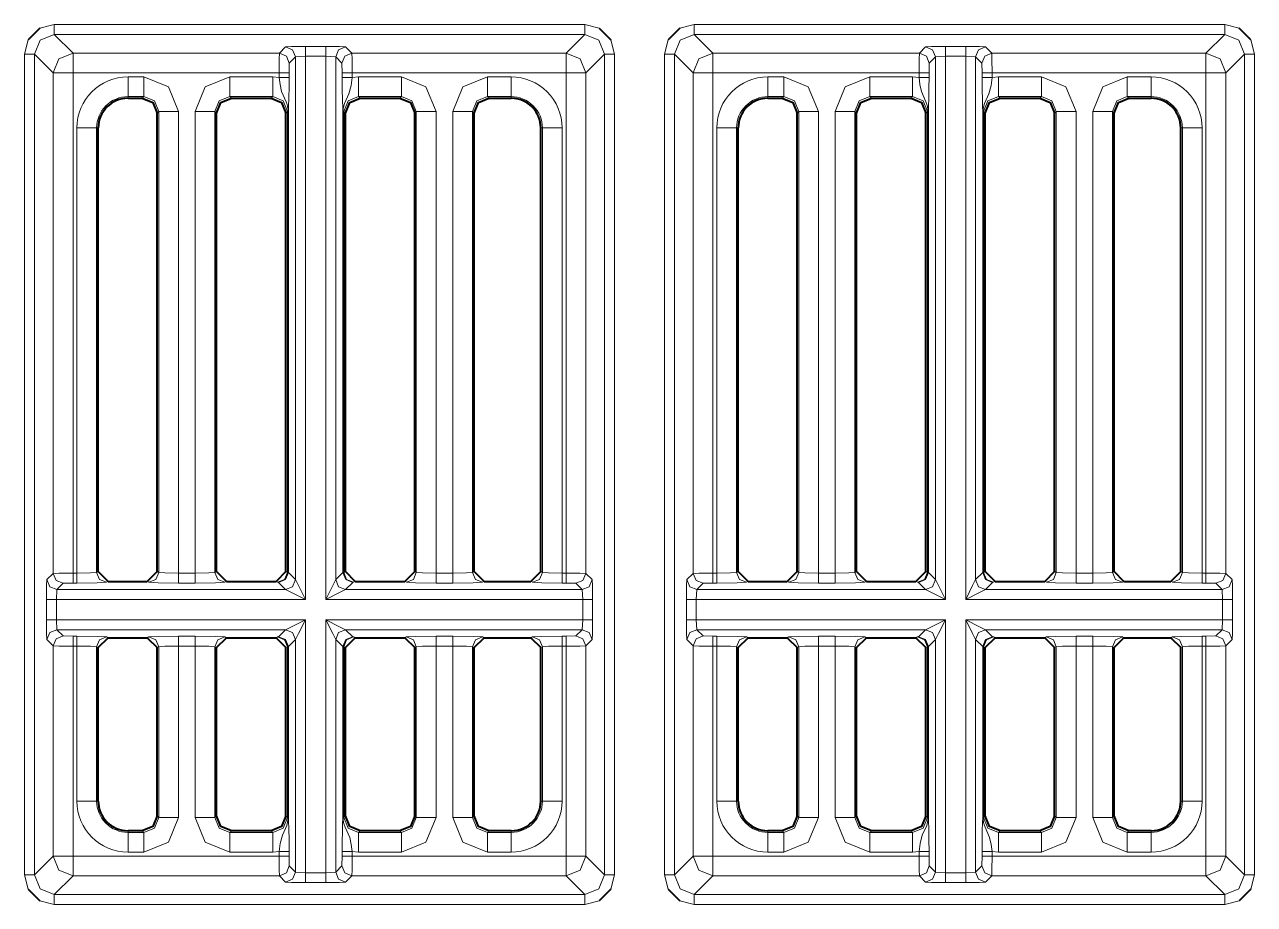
# Model space of a CAD drawing. Header units: millimetres. Extents: x 0 to 2941, y -405 to 1422.
# Drawn here: x 879.3 to 941.4, y 520.5 to 564.9 of the extents above; entities that cross this region are included whole.
import ezdxf

# ---------------------------------------------------------------- set-up
doc = ezdxf.new("R2010")
doc.units = ezdxf.units.MM
doc.layers.add('FINE', color=9, linetype='Continuous')
doc.layers.add('OUTLINE', color=7, linetype='Continuous')

msp = doc.modelspace()

# ---------------------------------------------------------------- linework, layer by layer
at = {"layer": 'FINE', "lineweight": 9}
for p, q in [((908.281, 564.739), (907.554, 564.927)), ((913.079, 564.927), (912.352, 564.739)), ((939.854, 564.927), (913.079, 564.927)), ((940.581, 564.739), (939.854, 564.927)), ((880.779, 564.427), (907.554, 564.427)), ((881.723, 563.484), (880.779, 564.427)), ((907.554, 564.427), (906.61, 563.484)), ((913.079, 564.427), (939.854, 564.427)), ((939.854, 564.427), (938.91, 563.484)), ((879.468, 564.155), (879.28, 563.428)), ((892.457, 563.799), (892.142, 563.484)), ((894.483, 563.824), (893.457, 563.824)), ((895.797, 563.484), (895.482, 563.799)), ((911.768, 564.155), (911.58, 563.428)), ((928.097, 563.484), (927.782, 563.799)), ((941.354, 563.428), (941.165, 564.155)), ((879.28, 563.428), (879.28, 522.003)), ((892.142, 563.484), (881.723, 563.484)), ((892.641, 562.984), (892.957, 563.299)), ((892.957, 563.299), (893.457, 563.325)), ((892.957, 536.901), (892.957, 563.299)), ((893.457, 563.325), (893.457, 535.901)), ((893.457, 563.325), (894.483, 563.325)), ((894.483, 535.901), (894.483, 563.325)), ((894.483, 563.325), (894.982, 563.299)), ((894.982, 563.299), (895.298, 562.984)), ((894.982, 563.299), (894.982, 536.901)), ((906.61, 563.484), (895.797, 563.484)), ((912.08, 563.428), (913.023, 562.484)), ((912.08, 522.003), (912.08, 563.428)), ((924.942, 562.984), (925.257, 563.299)), ((925.257, 563.299), (925.757, 563.325)), ((925.257, 536.901), (925.257, 563.299)), ((925.757, 563.325), (925.757, 535.901)), ((925.757, 563.325), (926.782, 563.325)), ((926.782, 535.901), (926.782, 563.325)), ((926.782, 563.325), (927.282, 563.299)), ((927.282, 563.299), (927.598, 562.984)), ((927.282, 563.299), (927.282, 536.901)), ((938.91, 563.484), (928.097, 563.484)), ((939.91, 562.484), (940.854, 563.428)), ((940.854, 563.428), (940.854, 522.003)), ((941.354, 522.003), (941.354, 563.428)), ((880.723, 562.484), (880.723, 537.216)), ((881.723, 562.484), (892.129, 562.484)), ((881.723, 537.229), (881.723, 562.484)), ((892.129, 562.484), (892.129, 562.258)), ((892.629, 562.484), (892.641, 562.984)), ((892.629, 562.258), (892.629, 562.484)), ((895.298, 562.984), (895.31, 562.484)), ((895.31, 562.484), (895.31, 562.258)), ((913.023, 562.484), (913.023, 537.216)), ((914.023, 562.484), (924.429, 562.484)), ((914.023, 537.229), (914.023, 562.484)), ((924.929, 562.484), (924.942, 562.984)), ((924.929, 562.258), (924.929, 562.484)), ((927.598, 562.984), (927.61, 562.484)), ((927.61, 562.484), (927.61, 562.258)), ((928.11, 562.258), (928.11, 562.484)), ((939.91, 537.216), (939.91, 562.484)), ((885.302, 562.289), (884.499, 562.289)), ((891.802, 562.289), (889.637, 562.289)), ((892.129, 562.258), (891.802, 562.289)), ((903.835, 562.289), (902.637, 562.289)), ((917.602, 562.289), (916.799, 562.289)), ((928.437, 562.289), (928.11, 562.258)), ((930.602, 562.289), (928.437, 562.289)), ((936.135, 562.289), (934.937, 562.289)), ((884.499, 561.209), (884.499, 561.29)), ((884.499, 561.29), (885.302, 561.29)), ((885.302, 561.29), (885.221, 561.209)), ((889.719, 561.209), (889.637, 561.29)), ((889.637, 561.29), (891.802, 561.29)), ((891.802, 561.29), (891.721, 561.209)), ((898.302, 561.29), (898.221, 561.209)), ((902.719, 561.209), (902.637, 561.29)), ((902.637, 561.29), (903.835, 561.29)), ((903.835, 561.29), (903.835, 561.209)), ((916.799, 561.209), (916.799, 561.29)), ((921.937, 561.29), (924.102, 561.29)), ((922.019, 561.209), (921.937, 561.29)), ((924.102, 561.29), (924.021, 561.209)), ((928.519, 561.209), (928.437, 561.29)), ((928.437, 561.29), (930.602, 561.29)), ((930.602, 561.29), (930.521, 561.209)), ((935.019, 561.209), (934.937, 561.29)), ((934.937, 561.29), (936.135, 561.29)), ((936.135, 561.29), (936.135, 561.209)), ((885.97, 560.46), (886.051, 560.541)), ((886.051, 560.541), (886.051, 537.266)), ((887.05, 537.229), (887.05, 560.541)), ((887.89, 560.541), (887.89, 537.229)), ((888.888, 560.541), (888.97, 560.46)), ((888.888, 537.266), (888.888, 560.541)), ((892.6, 537.258), (892.6, 560.541)), ((895.34, 560.541), (895.34, 537.258)), ((895.356, 537.258), (895.356, 560.541)), ((898.97, 560.46), (899.051, 560.541)), ((899.051, 560.541), (899.051, 537.266)), ((900.89, 560.541), (900.89, 537.229)), ((901.888, 560.541), (901.97, 560.46)), ((901.888, 537.266), (901.888, 560.541)), ((918.27, 560.46), (918.351, 560.541)), ((918.351, 560.541), (918.351, 537.266)), ((919.349, 537.229), (919.349, 560.541)), ((920.19, 560.541), (920.19, 537.229)), ((921.188, 560.541), (921.27, 560.46)), ((921.188, 537.266), (921.188, 560.541)), ((924.77, 560.46), (924.851, 560.541)), ((924.851, 560.541), (924.851, 537.266)), ((924.9, 537.258), (924.9, 560.541)), ((927.64, 560.541), (927.64, 537.258)), ((927.656, 537.258), (927.656, 560.541)), ((931.27, 560.46), (931.351, 560.541)), ((931.351, 560.541), (931.351, 537.266)), ((932.35, 537.229), (932.35, 560.541)), ((934.188, 560.541), (934.27, 560.46)), ((934.188, 537.266), (934.188, 560.541)), ((881.919, 559.708), (881.919, 537.229)), ((882.917, 559.708), (882.999, 559.708)), ((882.917, 537.266), (882.917, 559.708)), ((914.219, 559.708), (914.219, 537.229)), ((915.217, 559.708), (915.299, 559.708)), ((938.715, 537.229), (938.715, 559.708)), ((880.723, 537.216), (880.408, 536.901)), ((881.919, 537.229), (881.723, 537.229)), ((882.999, 537.307), (882.917, 537.266)), ((886.051, 537.266), (885.97, 537.307)), ((887.89, 537.229), (887.05, 537.229)), ((888.97, 537.307), (888.888, 537.266)), ((892.957, 536.901), (892.6, 537.258)), ((895.34, 537.258), (894.982, 536.901)), ((895.388, 537.266), (895.356, 537.258)), ((895.47, 537.307), (895.388, 537.266)), ((899.051, 537.266), (898.97, 537.307)), ((901.97, 537.307), (901.888, 537.266)), ((905.416, 537.266), (905.335, 537.307)), ((907.925, 536.901), (907.61, 537.216)), ((913.023, 537.216), (912.708, 536.901)), ((914.219, 537.229), (914.023, 537.229)), ((918.351, 537.266), (918.27, 537.307)), ((920.19, 537.229), (919.349, 537.229)), ((921.27, 537.307), (921.188, 537.266)), ((924.851, 537.266), (924.77, 537.307)), ((925.257, 536.901), (924.9, 537.258)), ((927.64, 537.258), (927.282, 536.901)), ((927.688, 537.266), (927.656, 537.258)), ((927.77, 537.307), (927.688, 537.266)), ((931.351, 537.266), (931.27, 537.307)), ((933.19, 537.229), (932.35, 537.229)), ((934.27, 537.307), (934.188, 537.266)), ((937.716, 537.266), (937.635, 537.307)), ((938.91, 537.229), (938.715, 537.229)), ((940.225, 536.901), (939.91, 537.216)), ((880.882, 535.901), (880.908, 536.401)), ((881.723, 536.729), (881.919, 536.729)), ((883.416, 536.766), (883.498, 536.807)), ((889.388, 536.766), (889.47, 536.807)), ((891.97, 536.807), (892.052, 536.766)), ((892.052, 536.766), (892.1, 536.758)), ((892.1, 536.758), (892.457, 536.401)), ((895.482, 536.401), (895.839, 536.758)), ((907.425, 536.401), (895.482, 536.401)), ((895.839, 536.758), (895.888, 536.766)), ((895.888, 536.766), (895.97, 536.807)), ((898.47, 536.807), (898.552, 536.766)), ((900.05, 536.729), (900.89, 536.729)), ((902.388, 536.766), (902.47, 536.807)), ((904.835, 536.807), (904.917, 536.766)), ((906.415, 536.729), (906.61, 536.729)), ((906.61, 536.729), (907.11, 536.716)), ((907.11, 536.716), (907.425, 536.401)), ((907.425, 536.401), (907.451, 535.901)), ((913.182, 535.901), (913.208, 536.401)), ((913.208, 536.401), (913.523, 536.716)), ((913.523, 536.716), (914.023, 536.729)), ((914.023, 536.729), (914.219, 536.729)), ((915.717, 536.766), (915.799, 536.807)), ((917.77, 536.807), (917.852, 536.766)), ((919.349, 536.729), (920.19, 536.729)), ((921.688, 536.766), (921.77, 536.807)), ((924.27, 536.807), (924.352, 536.766)), ((924.352, 536.766), (924.4, 536.758)), ((927.782, 536.401), (928.139, 536.758)), ((939.725, 536.401), (927.782, 536.401)), ((928.139, 536.758), (928.188, 536.766)), ((928.188, 536.766), (928.27, 536.807)), ((930.77, 536.807), (930.852, 536.766)), ((932.35, 536.729), (933.19, 536.729)), ((934.688, 536.766), (934.77, 536.807)), ((937.135, 536.807), (937.217, 536.766)), ((938.715, 536.729), (938.91, 536.729)), ((938.91, 536.729), (939.41, 536.716)), ((939.41, 536.716), (939.725, 536.401)), ((939.725, 536.401), (939.751, 535.901)), ((880.382, 535.901), (880.382, 534.875)), ((880.882, 535.901), (893.457, 535.901)), ((894.483, 535.901), (907.451, 535.901)), ((907.951, 534.875), (907.951, 535.901)), ((912.683, 535.901), (912.683, 534.875)), ((913.182, 535.901), (925.757, 535.901)), ((913.182, 534.875), (913.182, 535.901)), ((926.782, 535.901), (939.751, 535.901)), ((940.251, 534.875), (940.251, 535.901)), ((880.908, 534.375), (880.882, 534.875)), ((893.457, 534.875), (893.457, 522.106)), ((894.483, 522.106), (894.483, 534.875)), ((907.451, 534.875), (907.425, 534.375)), ((925.757, 534.875), (913.182, 534.875)), ((913.208, 534.375), (913.182, 534.875)), ((925.757, 534.875), (925.757, 522.106)), ((926.782, 522.106), (926.782, 534.875)), ((939.751, 534.875), (939.725, 534.375)), ((880.408, 533.875), (880.723, 533.56)), ((880.908, 534.375), (892.457, 534.375)), ((881.223, 534.06), (880.908, 534.375)), ((881.723, 534.047), (881.223, 534.06)), ((881.919, 534.047), (881.723, 534.047)), ((883.498, 533.969), (883.416, 534.01)), ((885.552, 534.01), (885.47, 533.969)), ((892.052, 534.01), (891.97, 533.969)), ((892.1, 534.018), (892.052, 534.01)), ((892.457, 534.375), (892.1, 534.018)), ((892.6, 533.518), (892.957, 533.875)), ((892.957, 522.132), (892.957, 533.875)), ((894.982, 533.875), (894.982, 522.132)), ((894.982, 533.875), (895.34, 533.518)), ((895.482, 534.375), (907.425, 534.375)), ((895.839, 534.018), (895.482, 534.375)), ((895.888, 534.01), (895.839, 534.018)), ((895.97, 533.969), (895.888, 534.01)), ((898.552, 534.01), (898.47, 533.969)), ((902.47, 533.969), (902.388, 534.01)), ((904.917, 534.01), (904.835, 533.969)), ((906.61, 534.047), (906.415, 534.047)), ((907.11, 534.06), (906.61, 534.047)), ((907.425, 534.375), (907.11, 534.06)), ((907.61, 533.56), (907.925, 533.875)), ((913.208, 534.375), (924.757, 534.375)), ((913.523, 534.06), (913.208, 534.375)), ((914.023, 534.047), (913.523, 534.06)), ((914.219, 534.047), (914.023, 534.047)), ((915.799, 533.969), (915.717, 534.01)), ((917.852, 534.01), (917.77, 533.969)), ((920.19, 534.047), (919.349, 534.047)), ((921.77, 533.969), (921.688, 534.01)), ((924.352, 534.01), (924.27, 533.969)), ((924.4, 534.018), (924.352, 534.01)), ((924.757, 534.375), (924.4, 534.018)), ((924.9, 533.518), (925.257, 533.875)), ((925.257, 522.132), (925.257, 533.875)), ((927.282, 533.875), (927.282, 522.132)), ((927.282, 533.875), (927.64, 533.518)), ((927.782, 534.375), (939.725, 534.375)), ((928.139, 534.018), (927.782, 534.375)), ((928.188, 534.01), (928.139, 534.018)), ((928.27, 533.969), (928.188, 534.01)), ((930.852, 534.01), (930.77, 533.969)), ((933.19, 534.047), (932.35, 534.047)), ((934.77, 533.969), (934.688, 534.01)), ((937.217, 534.01), (937.135, 533.969)), ((938.91, 534.047), (938.715, 534.047)), ((939.41, 534.06), (938.91, 534.047)), ((939.725, 534.375), (939.41, 534.06)), ((939.91, 533.56), (940.225, 533.875)), ((881.919, 533.548), (881.919, 525.722)), ((882.917, 525.722), (882.917, 533.51)), ((882.917, 533.51), (882.999, 533.47)), ((885.97, 533.47), (886.051, 533.51)), ((886.051, 533.51), (886.051, 524.89)), ((887.05, 524.89), (887.05, 533.548)), ((887.05, 533.548), (887.89, 533.548)), ((887.89, 533.548), (887.89, 524.89)), ((892.47, 533.47), (892.551, 533.51)), ((892.551, 533.51), (892.583, 533.518)), ((892.551, 533.51), (892.551, 524.89)), ((892.583, 533.518), (892.583, 524.89)), ((892.6, 524.89), (892.6, 533.518)), ((895.34, 533.518), (895.34, 524.89)), ((895.356, 524.89), (895.356, 533.518)), ((895.356, 533.518), (895.388, 533.51)), ((895.388, 533.51), (895.47, 533.47)), ((895.388, 524.89), (895.388, 533.51)), ((898.97, 533.47), (899.051, 533.51)), ((899.051, 533.51), (899.051, 524.89)), ((900.05, 524.89), (900.05, 533.548)), ((900.05, 533.548), (900.89, 533.548)), ((901.888, 533.51), (901.97, 533.47)), ((901.888, 524.89), (901.888, 533.51)), ((905.335, 533.47), (905.416, 533.51)), ((906.415, 533.548), (906.61, 533.548)), ((906.415, 525.722), (906.415, 533.548)), ((906.61, 533.548), (906.61, 522.947)), ((915.217, 525.722), (915.217, 533.51)), ((915.217, 533.51), (915.299, 533.47)), ((918.27, 533.47), (918.351, 533.51)), ((918.351, 533.51), (918.351, 524.89)), ((919.349, 524.89), (919.349, 533.548)), ((921.188, 524.89), (921.188, 533.51)), ((921.188, 533.51), (921.27, 533.47)), ((924.77, 533.47), (924.851, 533.51)), ((924.851, 533.51), (924.883, 533.518)), ((924.851, 533.51), (924.851, 524.89)), ((924.883, 533.518), (924.883, 524.89)), ((924.9, 524.89), (924.9, 533.518)), ((927.64, 533.518), (927.64, 524.89)), ((927.656, 524.89), (927.656, 533.518)), ((927.656, 533.518), (927.688, 533.51)), ((927.688, 533.51), (927.77, 533.47)), ((927.688, 524.89), (927.688, 533.51)), ((931.27, 533.47), (931.351, 533.51)), ((932.35, 524.89), (932.35, 533.548)), ((932.35, 533.548), (933.19, 533.548)), ((933.19, 533.548), (933.19, 524.89)), ((937.635, 533.47), (937.716, 533.51)), ((939.91, 522.947), (939.91, 533.56)), ((882.999, 525.722), (882.917, 525.722)), ((915.299, 525.722), (915.217, 525.722)), ((886.051, 524.89), (885.97, 524.971)), ((888.97, 524.971), (888.888, 524.89)), ((892.551, 524.89), (892.47, 524.971)), ((895.47, 524.971), (895.388, 524.89)), ((899.051, 524.89), (898.97, 524.971)), ((901.97, 524.971), (901.888, 524.89)), ((918.351, 524.89), (918.27, 524.971)), ((921.27, 524.971), (921.188, 524.89)), ((924.851, 524.89), (924.77, 524.971)), ((927.77, 524.971), (927.688, 524.89)), ((934.27, 524.971), (934.188, 524.89)), ((884.499, 524.141), (884.499, 524.222)), ((885.302, 524.141), (884.499, 524.141)), ((885.221, 524.222), (885.302, 524.141)), ((889.637, 524.141), (889.719, 524.222)), ((891.802, 524.141), (889.637, 524.141)), ((891.721, 524.222), (891.802, 524.141)), ((896.137, 524.141), (896.219, 524.222)), ((898.302, 524.141), (896.137, 524.141)), ((898.221, 524.222), (898.302, 524.141)), ((916.799, 524.141), (916.799, 524.222)), ((917.602, 524.141), (916.799, 524.141)), ((917.521, 524.222), (917.602, 524.141)), ((921.937, 524.141), (922.019, 524.222)), ((924.102, 524.141), (921.937, 524.141)), ((924.021, 524.222), (924.102, 524.141)), ((928.437, 524.141), (928.519, 524.222)), ((930.602, 524.141), (928.437, 524.141)), ((930.521, 524.222), (930.602, 524.141)), ((934.937, 524.141), (935.019, 524.222)), ((936.135, 524.141), (934.937, 524.141)), ((936.135, 524.222), (936.135, 524.141)), ((884.499, 523.142), (885.302, 523.142)), ((889.637, 523.142), (891.802, 523.142)), ((891.802, 523.142), (892.129, 523.173)), ((892.641, 522.447), (892.629, 522.947)), ((895.31, 522.947), (895.298, 522.447)), ((895.31, 523.173), (895.31, 522.947)), ((895.81, 522.947), (895.81, 523.173)), ((895.81, 523.173), (896.137, 523.142)), ((906.61, 522.947), (895.81, 522.947)), ((896.137, 523.142), (898.302, 523.142)), ((902.637, 523.142), (903.835, 523.142)), ((913.023, 522.947), (912.08, 522.003)), ((916.799, 523.142), (917.602, 523.142)), ((924.429, 523.173), (924.429, 522.947)), ((924.929, 522.947), (924.929, 523.173)), ((924.942, 522.447), (924.929, 522.947)), ((927.61, 522.947), (927.598, 522.447)), ((927.61, 523.173), (927.61, 522.947)), ((928.11, 522.947), (928.11, 523.173)), ((928.11, 523.173), (928.437, 523.142)), ((928.437, 523.142), (930.602, 523.142)), ((934.937, 523.142), (936.135, 523.142)), ((940.854, 522.003), (939.91, 522.947)), ((892.957, 522.132), (892.641, 522.447)), ((893.457, 522.106), (892.957, 522.132)), ((894.483, 522.106), (893.457, 522.106)), ((894.982, 522.132), (894.483, 522.106)), ((895.298, 522.447), (894.982, 522.132)), ((925.257, 522.132), (924.942, 522.447)), ((925.757, 522.106), (925.257, 522.132)), ((926.782, 522.106), (925.757, 522.106)), ((927.282, 522.132), (926.782, 522.106)), ((927.598, 522.447), (927.282, 522.132)), ((879.28, 522.003), (879.468, 521.276)), ((892.142, 521.947), (892.457, 521.632)), ((893.457, 521.606), (894.483, 521.606)), ((895.482, 521.632), (895.797, 521.947)), ((895.797, 521.947), (906.61, 521.947)), ((908.865, 521.276), (909.053, 522.003)), ((913.079, 521.003), (914.023, 521.947)), ((914.023, 521.947), (924.442, 521.947)), ((924.442, 521.947), (924.757, 521.632)), ((925.757, 521.606), (926.782, 521.606)), ((927.782, 521.632), (928.097, 521.947)), ((928.097, 521.947), (938.91, 521.947)), ((938.91, 521.947), (939.854, 521.003)), ((941.165, 521.276), (941.354, 522.003)), ((939.854, 521.003), (913.079, 521.003)), ((880.052, 520.691), (880.779, 520.504)), ((880.779, 520.504), (907.554, 520.504)), ((907.554, 520.504), (908.281, 520.691)), ((912.352, 520.691), (913.079, 520.504)), ((913.079, 520.504), (939.854, 520.504)), ((939.854, 520.504), (940.581, 520.691))]:
    msp.add_line(p, q, dxfattribs=at)
for points in [[(907.554, 564.927), (880.779, 564.927), (880.052, 564.739)], [(880.779, 564.427), (880.779, 564.578), (880.779, 564.927)], [(907.554, 564.427), (907.554, 564.578), (907.554, 564.927)], [(913.079, 564.427), (913.079, 564.578), (913.079, 564.927)], [(939.854, 564.427), (939.854, 564.578), (939.854, 564.927)], [(879.779, 563.428), (880.072, 564.135), (880.779, 564.427)], [(907.554, 564.427), (908.261, 564.135), (908.554, 563.428)], [(912.08, 563.428), (912.372, 564.135), (913.079, 564.427)], [(924.757, 563.799), (924.442, 563.484), (914.023, 563.484), (913.079, 564.427)], [(939.854, 564.427), (940.561, 564.135), (940.854, 563.428)], [(893.457, 563.824), (892.759, 563.817), (892.457, 563.799)], [(892.957, 563.299), (892.81, 563.652), (892.457, 563.799)], [(893.457, 563.325), (893.457, 563.673), (893.457, 563.824)], [(894.483, 563.325), (894.483, 563.673), (894.483, 563.824)], [(895.482, 563.799), (895.18, 563.817), (894.483, 563.824)], [(894.982, 563.299), (895.129, 563.652), (895.482, 563.799)], [(909.053, 522.003), (909.053, 563.428), (908.865, 564.155)], [(926.782, 563.824), (925.757, 563.824), (925.059, 563.817), (924.757, 563.799)], [(925.257, 563.299), (925.11, 563.652), (924.757, 563.799)], [(925.757, 563.325), (925.757, 563.673), (925.757, 563.824)], [(926.782, 563.325), (926.782, 563.673), (926.782, 563.824)], [(927.782, 563.799), (927.48, 563.817), (926.782, 563.824)], [(927.282, 563.299), (927.429, 563.652), (927.782, 563.799)], [(879.779, 563.428), (879.629, 563.428), (879.28, 563.428)], [(879.779, 522.003), (879.779, 563.428), (880.723, 562.484)], [(881.723, 563.484), (881.016, 563.191), (880.723, 562.484)], [(881.723, 563.484), (881.723, 563.182), (881.723, 562.484)], [(892.142, 563.484), (892.133, 563.182), (892.129, 562.484)], [(892.641, 562.984), (892.495, 563.337), (892.142, 563.484)], [(895.298, 562.984), (895.444, 563.337), (895.797, 563.484)], [(895.81, 562.484), (895.807, 563.182), (895.797, 563.484)], [(907.61, 562.484), (907.317, 563.191), (906.61, 563.484)], [(906.61, 563.484), (906.61, 563.182), (906.61, 562.484)], [(907.61, 562.484), (908.554, 563.428), (908.554, 522.003)], [(909.053, 563.428), (908.705, 563.428), (908.554, 563.428)], [(912.08, 563.428), (911.929, 563.428), (911.58, 563.428)], [(911.58, 563.428), (911.58, 522.003), (911.768, 521.276)], [(914.023, 563.484), (913.316, 563.191), (913.023, 562.484)], [(914.023, 563.484), (914.023, 563.182), (914.023, 562.484)], [(924.442, 563.484), (924.433, 563.182), (924.429, 562.484)], [(924.942, 562.984), (924.795, 563.337), (924.442, 563.484)], [(927.598, 562.984), (927.744, 563.337), (928.097, 563.484)], [(928.11, 562.484), (928.106, 563.182), (928.097, 563.484)], [(939.91, 562.484), (939.617, 563.191), (938.91, 563.484)], [(938.91, 563.484), (938.91, 563.182), (938.91, 562.484)], [(941.354, 563.428), (941.005, 563.428), (940.854, 563.428)], [(881.723, 562.484), (881.025, 562.484), (880.723, 562.484)], [(892.629, 562.484), (892.478, 562.484), (892.129, 562.484)], [(895.31, 562.484), (895.461, 562.484), (895.81, 562.484)], [(895.81, 562.258), (895.81, 562.484), (906.61, 562.484)], [(906.61, 562.484), (906.61, 537.229), (906.415, 537.229)], [(907.61, 537.216), (907.61, 562.484), (907.308, 562.484), (906.61, 562.484)], [(914.023, 562.484), (913.325, 562.484), (913.023, 562.484)], [(924.429, 562.484), (924.429, 562.258), (924.102, 562.289)], [(924.929, 562.484), (924.778, 562.484), (924.429, 562.484)], [(927.61, 562.484), (927.761, 562.484), (928.11, 562.484)], [(928.11, 562.484), (938.91, 562.484), (938.91, 537.229)], [(939.91, 562.484), (939.608, 562.484), (938.91, 562.484)], [(884.499, 561.29), (884.499, 561.6), (884.499, 562.289)], [(885.302, 561.29), (885.302, 561.6), (885.302, 562.289)], [(887.05, 560.541), (886.538, 561.777), (885.302, 562.289)], [(889.637, 562.289), (888.401, 561.777), (887.89, 560.541)], [(889.637, 561.29), (889.637, 561.6), (889.637, 562.289)], [(891.802, 561.29), (891.802, 561.6), (891.802, 562.289)], [(892.629, 562.258), (892.478, 562.258), (892.129, 562.258)], [(892.129, 562.258), (892.172, 561.894), (892.25, 561.551), (892.475, 561.033), (892.526, 560.896), (892.555, 560.789), (892.578, 560.644), (892.583, 560.574), (892.583, 560.541)], [(892.6, 560.541), (892.6, 560.554), (892.6, 560.581), (892.601, 560.64), (892.603, 560.689), (892.605, 560.763), (892.62, 561.257), (892.626, 561.727), (892.629, 562.258)], [(895.31, 562.258), (895.461, 562.258), (895.81, 562.258)], [(895.31, 562.258), (895.313, 561.666), (895.323, 561.118), (895.336, 560.71), (895.339, 560.602), (895.339, 560.568), (895.34, 560.541)], [(895.356, 560.541), (895.378, 560.541), (895.388, 560.541), (895.606, 561.072), (896.137, 561.29), (896.137, 561.6), (896.137, 562.289)], [(895.356, 560.541), (895.358, 560.611), (895.367, 560.698), (895.427, 560.937), (895.649, 561.437), (895.76, 561.851), (895.81, 562.258)], [(898.302, 562.289), (896.137, 562.289), (895.81, 562.258)], [(898.302, 561.29), (898.302, 561.6), (898.302, 562.289)], [(900.89, 537.229), (900.05, 537.229), (900.05, 560.541), (899.538, 561.777), (898.302, 562.289)], [(902.637, 562.289), (901.401, 561.777), (900.89, 560.541)], [(902.637, 562.289), (902.637, 561.6), (902.637, 561.29)], [(903.835, 561.29), (903.835, 561.6), (903.835, 562.289)], [(916.799, 561.29), (916.799, 561.6), (916.799, 562.289)], [(917.602, 561.29), (917.602, 561.6), (917.602, 562.289)], [(919.349, 560.541), (918.838, 561.777), (917.602, 562.289)], [(924.102, 562.289), (921.937, 562.289), (920.701, 561.777), (920.19, 560.541)], [(921.937, 562.289), (921.937, 561.6), (921.937, 561.29)], [(924.102, 562.289), (924.102, 561.6), (924.102, 561.29)], [(924.929, 562.258), (924.778, 562.258), (924.429, 562.258)], [(924.429, 562.258), (924.472, 561.894), (924.55, 561.551), (924.775, 561.033), (924.826, 560.896), (924.855, 560.789), (924.878, 560.644), (924.883, 560.574), (924.883, 560.541)], [(924.9, 560.541), (924.9, 560.554), (924.9, 560.581), (924.901, 560.64), (924.903, 560.689), (924.905, 560.763), (924.92, 561.257), (924.926, 561.727), (924.929, 562.258)], [(927.61, 562.258), (927.761, 562.258), (928.11, 562.258)], [(927.61, 562.258), (927.613, 561.666), (927.623, 561.118), (927.636, 560.71), (927.639, 560.602), (927.639, 560.568), (927.64, 560.541)], [(927.656, 560.541), (927.658, 560.611), (927.667, 560.698), (927.727, 560.937), (927.949, 561.437), (928.06, 561.851), (928.11, 562.258)], [(928.437, 562.289), (928.437, 561.6), (928.437, 561.29)], [(930.602, 562.289), (930.602, 561.6), (930.602, 561.29)], [(932.35, 560.541), (931.838, 561.777), (930.602, 562.289)], [(934.937, 562.289), (933.701, 561.777), (933.19, 560.541), (933.19, 537.229)], [(934.937, 562.289), (934.937, 561.6), (934.937, 561.29)], [(936.135, 562.289), (936.135, 561.6), (936.135, 561.29)], [(885.302, 561.29), (885.833, 561.072), (886.051, 560.541)], [(888.888, 560.541), (889.106, 561.072), (889.637, 561.29)], [(891.802, 561.29), (892.333, 561.072), (892.551, 560.541)], [(896.219, 561.209), (896.137, 561.29), (898.302, 561.29)], [(898.302, 561.29), (898.833, 561.072), (899.051, 560.541)], [(901.888, 560.541), (902.106, 561.072), (902.637, 561.29)], [(916.799, 561.29), (917.602, 561.29), (917.521, 561.209)], [(917.602, 561.29), (918.133, 561.072), (918.351, 560.541)], [(921.188, 560.541), (921.406, 561.072), (921.937, 561.29)], [(924.102, 561.29), (924.633, 561.072), (924.851, 560.541)], [(927.656, 560.541), (927.678, 560.541), (927.688, 560.541), (927.906, 561.072), (928.437, 561.29)], [(930.602, 561.29), (931.133, 561.072), (931.351, 560.541)], [(934.188, 560.541), (934.406, 561.072), (934.937, 561.29)], [(887.05, 560.541), (886.361, 560.541), (886.051, 560.541)], [(887.89, 560.541), (888.578, 560.541), (888.888, 560.541)], [(892.47, 560.46), (892.551, 560.541), (892.551, 537.266), (892.47, 537.307)], [(892.551, 560.541), (892.562, 560.541), (892.583, 560.541)], [(892.583, 560.541), (892.583, 537.258), (892.551, 537.266)], [(892.6, 560.541), (892.595, 560.541), (892.583, 560.541)], [(895.34, 560.541), (895.345, 560.541), (895.356, 560.541)], [(895.388, 537.266), (895.388, 560.541), (895.47, 560.46)], [(899.051, 560.541), (899.361, 560.541), (900.05, 560.541)], [(900.89, 560.541), (901.578, 560.541), (901.888, 560.541)], [(918.351, 560.541), (918.661, 560.541), (919.349, 560.541)], [(920.19, 560.541), (920.878, 560.541), (921.188, 560.541)], [(924.851, 560.541), (924.862, 560.541), (924.883, 560.541)], [(924.883, 560.541), (924.883, 537.258), (924.851, 537.266)], [(924.9, 560.541), (924.895, 560.541), (924.883, 560.541)], [(927.64, 560.541), (927.645, 560.541), (927.656, 560.541)], [(927.688, 537.266), (927.688, 560.541), (927.77, 560.46)], [(931.351, 560.541), (931.661, 560.541), (932.35, 560.541)], [(933.19, 560.541), (933.878, 560.541), (934.188, 560.541)], [(882.917, 559.708), (882.607, 559.708), (881.919, 559.708)], [(905.335, 559.708), (905.416, 559.708), (905.416, 537.266)], [(905.416, 559.708), (905.726, 559.708), (906.415, 559.708)], [(915.217, 559.708), (914.907, 559.708), (914.219, 559.708)], [(915.299, 537.307), (915.217, 537.266), (915.217, 559.708)], [(937.635, 559.708), (937.716, 559.708), (937.716, 537.266)], [(937.716, 559.708), (938.026, 559.708), (938.715, 559.708)], [(881.723, 537.229), (881.025, 537.225), (880.723, 537.216)], [(880.723, 537.216), (880.87, 536.863), (881.223, 536.716)], [(881.723, 537.229), (881.723, 536.88), (881.723, 536.729)], [(882.917, 537.266), (882.607, 537.239), (881.919, 537.229)], [(881.919, 537.229), (881.919, 536.88), (881.919, 536.729)], [(882.917, 537.266), (883.064, 536.913), (883.416, 536.766)], [(885.552, 536.766), (885.904, 536.913), (886.051, 537.266)], [(887.05, 537.229), (886.361, 537.239), (886.051, 537.266)], [(887.05, 536.729), (887.05, 536.88), (887.05, 537.229)], [(888.888, 537.266), (888.578, 537.239), (887.89, 537.229)], [(887.89, 536.729), (887.89, 536.88), (887.89, 537.229)], [(889.388, 536.766), (889.035, 536.913), (888.888, 537.266)], [(892.551, 537.266), (892.404, 536.913), (892.052, 536.766)], [(892.6, 537.258), (892.453, 536.905), (892.1, 536.758)], [(892.583, 537.258), (892.44, 536.906), (892.1, 536.758)], [(892.6, 537.258), (892.595, 537.258), (892.583, 537.258)], [(895.839, 536.758), (895.486, 536.905), (895.34, 537.258)], [(895.356, 537.258), (895.345, 537.258), (895.34, 537.258)], [(895.839, 536.758), (895.499, 536.906), (895.356, 537.258)], [(895.888, 536.766), (895.535, 536.913), (895.388, 537.266)], [(898.552, 536.766), (898.904, 536.913), (899.051, 537.266)], [(900.05, 537.229), (899.361, 537.239), (899.051, 537.266)], [(900.05, 536.729), (900.05, 536.88), (900.05, 537.229)], [(901.888, 537.266), (901.578, 537.239), (900.89, 537.229)], [(900.89, 536.729), (900.89, 536.88), (900.89, 537.229)], [(902.388, 536.766), (902.035, 536.913), (901.888, 537.266)], [(904.917, 536.766), (905.27, 536.913), (905.416, 537.266)], [(906.415, 537.229), (905.726, 537.239), (905.416, 537.266)], [(906.415, 536.729), (906.415, 536.88), (906.415, 537.229)], [(906.61, 536.729), (906.61, 536.88), (906.61, 537.229)], [(907.61, 537.216), (907.308, 537.225), (906.61, 537.229)], [(907.11, 536.716), (907.463, 536.863), (907.61, 537.216)], [(914.023, 537.229), (913.325, 537.225), (913.023, 537.216)], [(913.023, 537.216), (913.17, 536.863), (913.523, 536.716)], [(914.023, 537.229), (914.023, 536.88), (914.023, 536.729)], [(915.217, 537.266), (914.907, 537.239), (914.219, 537.229)], [(914.219, 537.229), (914.219, 536.88), (914.219, 536.729)], [(915.217, 537.266), (915.364, 536.913), (915.717, 536.766)], [(917.852, 536.766), (918.205, 536.913), (918.351, 537.266)], [(919.349, 537.229), (918.661, 537.239), (918.351, 537.266)], [(919.349, 536.729), (919.349, 536.88), (919.349, 537.229)], [(921.188, 537.266), (920.878, 537.239), (920.19, 537.229)], [(920.19, 536.729), (920.19, 536.88), (920.19, 537.229)], [(921.688, 536.766), (921.335, 536.913), (921.188, 537.266)], [(924.851, 537.266), (924.704, 536.913), (924.352, 536.766)], [(924.9, 537.258), (924.753, 536.905), (924.4, 536.758)], [(924.883, 537.258), (924.74, 536.906), (924.4, 536.758)], [(924.9, 537.258), (924.895, 537.258), (924.883, 537.258)], [(928.139, 536.758), (927.786, 536.905), (927.64, 537.258)], [(927.656, 537.258), (927.645, 537.258), (927.64, 537.258)], [(928.139, 536.758), (927.799, 536.906), (927.656, 537.258)], [(928.188, 536.766), (927.835, 536.913), (927.688, 537.266)], [(930.852, 536.766), (931.205, 536.913), (931.351, 537.266)], [(932.35, 537.229), (931.661, 537.239), (931.351, 537.266)], [(932.35, 536.729), (932.35, 536.88), (932.35, 537.229)], [(934.188, 537.266), (933.878, 537.239), (933.19, 537.229)], [(933.19, 536.729), (933.19, 536.88), (933.19, 537.229)], [(934.688, 536.766), (934.335, 536.913), (934.188, 537.266)], [(937.217, 536.766), (937.569, 536.913), (937.716, 537.266)], [(938.715, 537.229), (938.026, 537.239), (937.716, 537.266)], [(938.715, 536.729), (938.715, 536.88), (938.715, 537.229)], [(938.91, 536.729), (938.91, 536.88), (938.91, 537.229)], [(939.91, 537.216), (939.608, 537.225), (938.91, 537.229)], [(939.41, 536.716), (939.763, 536.863), (939.91, 537.216)], [(880.408, 536.901), (880.39, 536.599), (880.382, 535.901)], [(880.408, 536.901), (880.554, 536.547), (880.908, 536.401)], [(892.457, 536.401), (880.908, 536.401), (881.223, 536.716), (881.723, 536.729)], [(881.919, 536.729), (882.951, 536.74), (883.416, 536.766)], [(885.47, 536.807), (885.552, 536.766), (886.017, 536.74), (887.05, 536.729)], [(887.05, 536.729), (887.89, 536.729), (888.922, 536.74), (889.388, 536.766)], [(892.957, 536.901), (892.81, 536.547), (892.457, 536.401)], [(892.457, 536.401), (892.759, 536.25), (893.457, 535.901)], [(893.457, 535.901), (893.108, 536.599), (892.957, 536.901)], [(894.982, 536.901), (894.831, 536.599), (894.483, 535.901)], [(894.483, 535.901), (895.18, 536.25), (895.482, 536.401)], [(895.482, 536.401), (895.129, 536.547), (894.982, 536.901)], [(898.552, 536.766), (899.017, 536.74), (900.05, 536.729)], [(900.89, 536.729), (901.922, 536.74), (902.388, 536.766)], [(904.917, 536.766), (905.382, 536.74), (906.415, 536.729)], [(907.425, 536.401), (907.778, 536.547), (907.925, 536.901)], [(907.951, 535.901), (907.943, 536.599), (907.925, 536.901)], [(912.708, 536.901), (912.69, 536.599), (912.683, 535.901)], [(912.708, 536.901), (912.855, 536.547), (913.208, 536.401)], [(924.4, 536.758), (924.757, 536.401), (913.208, 536.401)], [(914.219, 536.729), (915.251, 536.74), (915.717, 536.766)], [(917.852, 536.766), (918.317, 536.74), (919.349, 536.729)], [(920.19, 536.729), (921.222, 536.74), (921.688, 536.766)], [(925.257, 536.901), (925.11, 536.547), (924.757, 536.401)], [(924.757, 536.401), (925.059, 536.25), (925.757, 535.901)], [(925.757, 535.901), (925.408, 536.599), (925.257, 536.901)], [(927.282, 536.901), (927.131, 536.599), (926.782, 535.901)], [(926.782, 535.901), (927.48, 536.25), (927.782, 536.401)], [(927.782, 536.401), (927.429, 536.547), (927.282, 536.901)], [(930.852, 536.766), (931.317, 536.74), (932.35, 536.729)], [(933.19, 536.729), (934.222, 536.74), (934.688, 536.766)], [(937.217, 536.766), (937.682, 536.74), (938.715, 536.729)], [(939.725, 536.401), (940.079, 536.547), (940.225, 536.901)], [(940.251, 535.901), (940.243, 536.599), (940.225, 536.901)], [(880.382, 535.901), (880.533, 535.901), (880.882, 535.901)], [(893.457, 534.875), (880.882, 534.875), (880.882, 535.901)], [(907.451, 535.901), (907.451, 534.875), (894.483, 534.875)], [(907.451, 535.901), (907.8, 535.901), (907.951, 535.901)], [(912.683, 535.901), (912.834, 535.901), (913.182, 535.901)], [(939.751, 535.901), (939.751, 534.875), (926.782, 534.875)], [(939.751, 535.901), (940.1, 535.901), (940.251, 535.901)], [(880.382, 534.875), (880.533, 534.875), (880.882, 534.875)], [(880.382, 534.875), (880.39, 534.178), (880.408, 533.875)], [(893.457, 534.875), (892.759, 534.526), (892.457, 534.375)], [(892.957, 533.875), (893.108, 534.178), (893.457, 534.875)], [(894.483, 534.875), (894.831, 534.178), (894.982, 533.875)], [(895.482, 534.375), (895.18, 534.526), (894.483, 534.875)], [(907.451, 534.875), (907.8, 534.875), (907.951, 534.875)], [(907.925, 533.875), (907.943, 534.178), (907.951, 534.875)], [(912.683, 534.875), (912.834, 534.875), (913.182, 534.875)], [(912.683, 534.875), (912.69, 534.178), (912.708, 533.875)], [(925.757, 534.875), (925.059, 534.526), (924.757, 534.375)], [(925.257, 533.875), (925.408, 534.178), (925.757, 534.875)], [(926.782, 534.875), (927.131, 534.178), (927.282, 533.875)], [(927.782, 534.375), (927.48, 534.526), (926.782, 534.875)], [(939.751, 534.875), (940.1, 534.875), (940.251, 534.875)], [(940.225, 533.875), (940.243, 534.178), (940.251, 534.875)], [(880.408, 533.875), (880.554, 534.229), (880.908, 534.375)], [(880.723, 533.56), (880.87, 533.914), (881.223, 534.06)], [(881.723, 533.548), (881.723, 533.896), (881.723, 534.047)], [(881.919, 533.548), (881.919, 533.896), (881.919, 534.047)], [(883.416, 534.01), (882.951, 534.036), (881.919, 534.047)], [(882.917, 533.51), (883.064, 533.864), (883.416, 534.01)], [(887.89, 534.047), (887.05, 534.047), (886.017, 534.036), (885.552, 534.01)], [(886.051, 533.51), (885.904, 533.864), (885.552, 534.01)], [(887.05, 533.548), (887.05, 533.896), (887.05, 534.047)], [(887.89, 533.548), (887.89, 533.896), (887.89, 534.047)], [(889.47, 533.969), (889.388, 534.01), (888.922, 534.036), (887.89, 534.047)], [(888.888, 533.51), (889.035, 533.864), (889.388, 534.01)], [(892.052, 534.01), (892.404, 533.864), (892.551, 533.51)], [(892.1, 534.018), (892.453, 533.872), (892.6, 533.518)], [(892.1, 534.018), (892.44, 533.871), (892.583, 533.518)], [(892.457, 534.375), (892.81, 534.229), (892.957, 533.875)], [(894.982, 533.875), (895.129, 534.229), (895.482, 534.375)], [(895.34, 533.518), (895.486, 533.872), (895.839, 534.018)], [(895.356, 533.518), (895.499, 533.871), (895.839, 534.018)], [(895.388, 533.51), (895.535, 533.864), (895.888, 534.01)], [(900.89, 534.047), (900.05, 534.047), (899.017, 534.036), (898.552, 534.01)], [(899.051, 533.51), (898.904, 533.864), (898.552, 534.01)], [(900.05, 533.548), (900.05, 533.896), (900.05, 534.047)], [(900.89, 533.548), (900.89, 533.896), (900.89, 534.047)], [(902.388, 534.01), (901.922, 534.036), (900.89, 534.047)], [(901.888, 533.51), (902.035, 533.864), (902.388, 534.01)], [(906.415, 534.047), (905.382, 534.036), (904.917, 534.01)], [(904.917, 534.01), (905.27, 533.864), (905.416, 533.51)], [(906.415, 534.047), (906.415, 533.896), (906.415, 533.548)], [(906.61, 534.047), (906.61, 533.896), (906.61, 533.548)], [(907.11, 534.06), (907.463, 533.914), (907.61, 533.56)], [(907.425, 534.375), (907.778, 534.229), (907.925, 533.875)], [(912.708, 533.875), (912.855, 534.229), (913.208, 534.375)], [(912.708, 533.875), (913.023, 533.56), (913.023, 522.947)], [(913.023, 533.56), (913.17, 533.914), (913.523, 534.06)], [(914.023, 533.548), (914.023, 533.896), (914.023, 534.047)], [(914.219, 533.548), (914.219, 533.896), (914.219, 534.047)], [(915.717, 534.01), (915.251, 534.036), (914.219, 534.047)], [(915.217, 533.51), (915.364, 533.864), (915.717, 534.01)], [(919.349, 534.047), (918.317, 534.036), (917.852, 534.01)], [(918.351, 533.51), (918.205, 533.864), (917.852, 534.01)], [(919.349, 533.548), (919.349, 533.896), (919.349, 534.047)], [(920.19, 533.548), (920.19, 533.896), (920.19, 534.047)], [(921.688, 534.01), (921.222, 534.036), (920.19, 534.047)], [(921.188, 533.51), (921.335, 533.864), (921.688, 534.01)], [(924.352, 534.01), (924.704, 533.864), (924.851, 533.51)], [(924.4, 534.018), (924.753, 533.872), (924.9, 533.518)], [(924.4, 534.018), (924.74, 533.871), (924.883, 533.518)], [(924.757, 534.375), (925.11, 534.229), (925.257, 533.875)], [(927.282, 533.875), (927.429, 534.229), (927.782, 534.375)], [(927.64, 533.518), (927.786, 533.872), (928.139, 534.018)], [(927.656, 533.518), (927.799, 533.871), (928.139, 534.018)], [(927.688, 533.51), (927.835, 533.864), (928.188, 534.01)], [(932.35, 534.047), (931.317, 534.036), (930.852, 534.01)], [(931.351, 533.51), (931.205, 533.864), (930.852, 534.01)], [(932.35, 533.548), (932.35, 533.896), (932.35, 534.047)], [(933.19, 533.548), (933.19, 533.896), (933.19, 534.047)], [(934.688, 534.01), (934.222, 534.036), (933.19, 534.047)], [(934.188, 533.51), (934.335, 533.864), (934.688, 534.01)], [(938.715, 534.047), (937.682, 534.036), (937.217, 534.01)], [(937.217, 534.01), (937.569, 533.864), (937.716, 533.51)], [(938.715, 534.047), (938.715, 533.896), (938.715, 533.548)], [(938.91, 534.047), (938.91, 533.896), (938.91, 533.548)], [(939.41, 534.06), (939.763, 533.914), (939.91, 533.56)], [(939.725, 534.375), (940.079, 534.229), (940.225, 533.875)], [(880.723, 533.56), (880.723, 522.947), (879.779, 522.003)], [(880.723, 533.56), (881.025, 533.551), (881.723, 533.548)], [(881.723, 522.947), (881.723, 533.548), (881.919, 533.548)], [(881.919, 533.548), (882.607, 533.537), (882.917, 533.51)], [(886.051, 533.51), (886.361, 533.537), (887.05, 533.548)], [(887.89, 533.548), (888.578, 533.537), (888.888, 533.51)], [(888.888, 524.89), (888.888, 533.51), (888.97, 533.47)], [(892.583, 533.518), (892.595, 533.518), (892.6, 533.518)], [(895.34, 533.518), (895.345, 533.518), (895.356, 533.518)], [(899.051, 533.51), (899.361, 533.537), (900.05, 533.548)], [(900.89, 533.548), (901.578, 533.537), (901.888, 533.51)], [(900.89, 533.548), (900.89, 524.89), (901.401, 523.654), (902.637, 523.142)], [(905.416, 533.51), (905.416, 525.722), (905.335, 525.722)], [(905.416, 533.51), (905.726, 533.537), (906.415, 533.548)], [(906.61, 533.548), (907.308, 533.551), (907.61, 533.56)], [(908.554, 522.003), (907.61, 522.947), (907.61, 533.56)], [(913.023, 533.56), (913.325, 533.551), (914.023, 533.548)], [(914.023, 533.548), (914.219, 533.548), (914.219, 525.722)], [(924.429, 522.947), (914.023, 522.947), (914.023, 533.548)], [(914.219, 533.548), (914.907, 533.537), (915.217, 533.51)], [(918.351, 533.51), (918.661, 533.537), (919.349, 533.548)], [(919.349, 533.548), (920.19, 533.548), (920.19, 524.89), (920.701, 523.654), (921.937, 523.142)], [(920.19, 533.548), (920.878, 533.537), (921.188, 533.51)], [(924.883, 533.518), (924.895, 533.518), (924.9, 533.518)], [(927.64, 533.518), (927.645, 533.518), (927.656, 533.518)], [(938.91, 533.548), (938.91, 522.947), (928.11, 522.947)], [(931.351, 533.51), (931.351, 524.89), (931.27, 524.971)], [(931.351, 533.51), (931.661, 533.537), (932.35, 533.548)], [(933.19, 533.548), (933.878, 533.537), (934.188, 533.51)], [(934.188, 524.89), (934.188, 533.51), (934.27, 533.47)], [(937.716, 533.51), (937.716, 525.722), (937.635, 525.722)], [(937.716, 533.51), (938.026, 533.537), (938.715, 533.548)], [(938.715, 525.722), (938.715, 533.548), (938.91, 533.548)], [(938.91, 533.548), (939.608, 533.551), (939.91, 533.56)], [(882.917, 525.722), (882.607, 525.722), (881.919, 525.722)], [(905.416, 525.722), (905.726, 525.722), (906.415, 525.722)], [(914.219, 525.722), (914.907, 525.722), (915.217, 525.722)], [(937.716, 525.722), (938.026, 525.722), (938.715, 525.722)], [(886.051, 524.89), (885.833, 524.359), (885.302, 524.141)], [(885.302, 523.142), (886.538, 523.654), (887.05, 524.89)], [(887.05, 524.89), (886.361, 524.89), (886.051, 524.89)], [(887.89, 524.89), (888.578, 524.89), (888.888, 524.89)], [(887.89, 524.89), (888.401, 523.654), (889.637, 523.142)], [(889.637, 524.141), (889.106, 524.359), (888.888, 524.89)], [(892.551, 524.89), (892.333, 524.359), (891.802, 524.141)], [(892.583, 524.89), (892.581, 524.819), (892.572, 524.733), (892.512, 524.493), (892.29, 523.994), (892.179, 523.58), (892.129, 523.173)], [(892.551, 524.89), (892.562, 524.89), (892.583, 524.89)], [(892.583, 524.89), (892.595, 524.89), (892.6, 524.89)], [(892.629, 522.947), (892.629, 523.173), (892.626, 523.765), (892.617, 524.313), (892.604, 524.721), (892.6, 524.829), (892.6, 524.863), (892.6, 524.89)], [(895.34, 524.89), (895.34, 524.877), (895.339, 524.85), (895.338, 524.791), (895.336, 524.742), (895.334, 524.668), (895.32, 524.174), (895.313, 523.703), (895.31, 523.173)], [(895.356, 524.89), (895.345, 524.89), (895.34, 524.89)], [(895.356, 524.89), (895.378, 524.89), (895.388, 524.89)], [(895.81, 523.173), (895.767, 523.537), (895.689, 523.88), (895.464, 524.398), (895.414, 524.535), (895.384, 524.641), (895.361, 524.787), (895.357, 524.857), (895.356, 524.89)], [(896.137, 523.142), (896.137, 523.831), (896.137, 524.141), (895.606, 524.359), (895.388, 524.89)], [(899.051, 524.89), (898.833, 524.359), (898.302, 524.141)], [(898.302, 523.142), (899.538, 523.654), (900.05, 524.89)], [(899.051, 524.89), (899.361, 524.89), (900.05, 524.89)], [(900.89, 524.89), (901.578, 524.89), (901.888, 524.89)], [(902.637, 524.141), (902.106, 524.359), (901.888, 524.89)], [(918.351, 524.89), (918.133, 524.359), (917.602, 524.141)], [(917.602, 523.142), (918.838, 523.654), (919.349, 524.89)], [(919.349, 524.89), (918.661, 524.89), (918.351, 524.89)], [(920.19, 524.89), (920.878, 524.89), (921.188, 524.89)], [(921.937, 524.141), (921.406, 524.359), (921.188, 524.89)], [(924.851, 524.89), (924.633, 524.359), (924.102, 524.141)], [(924.883, 524.89), (924.881, 524.819), (924.872, 524.733), (924.812, 524.493), (924.59, 523.994), (924.479, 523.58), (924.429, 523.173)], [(924.851, 524.89), (924.862, 524.89), (924.883, 524.89)], [(924.9, 524.89), (924.895, 524.89), (924.883, 524.89)], [(924.929, 523.173), (924.926, 523.765), (924.917, 524.313), (924.904, 524.721), (924.9, 524.829), (924.9, 524.863), (924.9, 524.89)], [(927.64, 524.89), (927.64, 524.877), (927.639, 524.85), (927.638, 524.791), (927.637, 524.742), (927.634, 524.668), (927.62, 524.174), (927.613, 523.703), (927.61, 523.173)], [(927.64, 524.89), (927.645, 524.89), (927.656, 524.89)], [(927.656, 524.89), (927.678, 524.89), (927.688, 524.89)], [(928.11, 523.173), (928.067, 523.537), (927.989, 523.88), (927.765, 524.398), (927.713, 524.535), (927.684, 524.641), (927.661, 524.787), (927.657, 524.857), (927.656, 524.89)], [(928.437, 524.141), (927.906, 524.359), (927.688, 524.89)], [(931.351, 524.89), (931.133, 524.359), (930.602, 524.141)], [(930.602, 523.142), (931.838, 523.654), (932.35, 524.89)], [(931.351, 524.89), (931.661, 524.89), (932.35, 524.89)], [(933.19, 524.89), (933.878, 524.89), (934.188, 524.89)], [(933.19, 524.89), (933.701, 523.654), (934.937, 523.142)], [(934.937, 524.141), (934.406, 524.359), (934.188, 524.89)], [(884.499, 523.142), (884.499, 523.831), (884.499, 524.141)], [(885.302, 523.142), (885.302, 523.831), (885.302, 524.141)], [(889.637, 523.142), (889.637, 523.831), (889.637, 524.141)], [(891.802, 523.142), (891.802, 523.831), (891.802, 524.141)], [(898.302, 523.142), (898.302, 523.831), (898.302, 524.141)], [(903.835, 524.222), (903.835, 524.141), (902.637, 524.141), (902.719, 524.222)], [(902.637, 523.142), (902.637, 523.831), (902.637, 524.141)], [(903.835, 524.141), (903.835, 523.831), (903.835, 523.142)], [(916.799, 523.142), (916.799, 523.831), (916.799, 524.141)], [(917.602, 523.142), (917.602, 523.831), (917.602, 524.141)], [(921.937, 524.141), (921.937, 523.831), (921.937, 523.142)], [(924.102, 524.141), (924.102, 523.831), (924.102, 523.142)], [(928.437, 524.141), (928.437, 523.831), (928.437, 523.142)], [(930.602, 524.141), (930.602, 523.831), (930.602, 523.142)], [(934.937, 524.141), (934.937, 523.831), (934.937, 523.142)], [(936.135, 524.141), (936.135, 523.831), (936.135, 523.142)], [(881.723, 522.947), (881.025, 522.947), (880.723, 522.947)], [(880.723, 522.947), (881.016, 522.24), (881.723, 521.947)], [(892.129, 523.173), (892.129, 522.947), (881.723, 522.947)], [(881.723, 522.947), (881.723, 522.249), (881.723, 521.947)], [(892.129, 523.173), (892.478, 523.173), (892.629, 523.173)], [(892.129, 522.947), (892.478, 522.947), (892.629, 522.947)], [(892.129, 522.947), (892.133, 522.249), (892.142, 521.947)], [(895.81, 523.173), (895.461, 523.173), (895.31, 523.173)], [(895.81, 522.947), (895.461, 522.947), (895.31, 522.947)], [(895.797, 521.947), (895.807, 522.249), (895.81, 522.947)], [(907.61, 522.947), (907.308, 522.947), (906.61, 522.947)], [(906.61, 521.947), (907.317, 522.24), (907.61, 522.947)], [(906.61, 522.947), (906.61, 522.249), (906.61, 521.947)], [(914.023, 522.947), (913.325, 522.947), (913.023, 522.947)], [(913.023, 522.947), (913.316, 522.24), (914.023, 521.947)], [(914.023, 522.947), (914.023, 522.249), (914.023, 521.947)], [(921.937, 523.142), (924.102, 523.142), (924.429, 523.173)], [(924.929, 523.173), (924.778, 523.173), (924.429, 523.173)], [(924.929, 522.947), (924.778, 522.947), (924.429, 522.947)], [(924.429, 522.947), (924.433, 522.249), (924.442, 521.947)], [(927.61, 523.173), (927.761, 523.173), (928.11, 523.173)], [(927.61, 522.947), (927.761, 522.947), (928.11, 522.947)], [(928.097, 521.947), (928.106, 522.249), (928.11, 522.947)], [(939.91, 522.947), (939.608, 522.947), (938.91, 522.947)], [(938.91, 521.947), (939.617, 522.24), (939.91, 522.947)], [(938.91, 522.947), (938.91, 522.249), (938.91, 521.947)], [(892.142, 521.947), (892.495, 522.094), (892.641, 522.447)], [(892.457, 521.632), (892.81, 521.778), (892.957, 522.132)], [(893.457, 521.606), (893.457, 521.757), (893.457, 522.106)], [(894.483, 521.606), (894.483, 521.757), (894.483, 522.106)], [(895.482, 521.632), (895.129, 521.778), (894.982, 522.132)], [(895.797, 521.947), (895.444, 522.094), (895.298, 522.447)], [(924.942, 522.447), (924.795, 522.094), (924.442, 521.947)], [(925.257, 522.132), (925.11, 521.778), (924.757, 521.632)], [(925.757, 522.106), (925.757, 521.757), (925.757, 521.606)], [(926.782, 522.106), (926.782, 521.757), (926.782, 521.606)], [(927.282, 522.132), (927.429, 521.778), (927.782, 521.632)], [(927.598, 522.447), (927.744, 522.094), (928.097, 521.947)], [(879.779, 522.003), (879.629, 522.003), (879.28, 522.003)], [(880.779, 521.003), (880.072, 521.296), (879.779, 522.003)], [(880.779, 521.003), (881.723, 521.947), (892.142, 521.947)], [(906.61, 521.947), (907.554, 521.003), (880.779, 521.003)], [(892.457, 521.632), (892.759, 521.614), (893.457, 521.606)], [(894.483, 521.606), (895.18, 521.614), (895.482, 521.632)], [(908.554, 522.003), (908.261, 521.296), (907.554, 521.003)], [(909.053, 522.003), (908.705, 522.003), (908.554, 522.003)], [(912.08, 522.003), (911.929, 522.003), (911.58, 522.003)], [(913.079, 521.003), (912.372, 521.296), (912.08, 522.003)], [(924.757, 521.632), (925.059, 521.614), (925.757, 521.606)], [(926.782, 521.606), (927.48, 521.614), (927.782, 521.632)], [(940.854, 522.003), (940.561, 521.296), (939.854, 521.003)], [(941.354, 522.003), (941.005, 522.003), (940.854, 522.003)], [(880.779, 520.504), (880.779, 520.852), (880.779, 521.003)], [(907.554, 520.504), (907.554, 520.852), (907.554, 521.003)], [(913.079, 520.504), (913.079, 520.852), (913.079, 521.003)], [(939.854, 520.504), (939.854, 520.852), (939.854, 521.003)]]:
    msp.add_lwpolyline(points, dxfattribs=at)
for points in [[(884.499, 562.288, 0.414204), (881.919, 559.708)], [(906.415, 537.229), (906.415, 559.708, 0.414223), (903.835, 562.288)], [(916.799, 562.288, 0.414204), (914.219, 559.708)], [(938.715, 559.708, 0.414233), (936.135, 562.288)], [(884.499, 561.29, 0.414214), (882.917, 559.708)], [(905.416, 559.708, 0.41423), (903.835, 561.29)], [(916.799, 561.29, 0.414214), (915.217, 559.708)], [(937.716, 559.708, 0.41423), (936.135, 561.29)], [(881.919, 525.722, 0.414204), (884.499, 523.142)], [(882.917, 525.722, 0.414214), (884.499, 524.141)], [(903.835, 524.141, 0.414198), (905.416, 525.722)], [(903.835, 523.142, 0.414223), (906.415, 525.722)], [(914.219, 525.722, 0.414204), (916.799, 523.142)], [(915.217, 525.722, 0.414214), (916.799, 524.141)], [(936.135, 524.141, 0.414198), (937.716, 525.722)], [(936.135, 523.142, 0.414214), (938.715, 525.722)]]:
    msp.add_lwpolyline(points, format="xyb", dxfattribs=at)
at = {"layer": 'OUTLINE', "lineweight": 40}
for p, q in [((880.052, 564.739), (879.468, 564.155)), ((908.281, 564.739), (908.865, 564.155)), ((912.352, 564.739), (911.768, 564.155)), ((941.165, 564.155), (940.581, 564.739)), ((884.499, 561.209), (885.221, 561.209)), ((889.719, 561.209), (891.721, 561.209)), ((902.719, 561.209), (903.835, 561.209)), ((916.799, 561.209), (917.521, 561.209)), ((922.019, 561.209), (924.021, 561.209)), ((935.019, 561.209), (936.135, 561.209)), ((885.97, 537.307), (885.97, 560.46)), ((888.97, 537.307), (888.97, 560.46)), ((892.47, 537.307), (892.47, 560.46)), ((898.97, 537.307), (898.97, 560.46)), ((918.27, 537.307), (918.27, 560.46)), ((921.27, 537.307), (921.27, 560.46)), ((924.77, 537.307), (924.77, 560.46)), ((927.77, 537.307), (927.77, 560.46)), ((931.27, 537.307), (931.27, 560.46)), ((934.27, 537.307), (934.27, 560.46)), ((882.999, 537.307), (882.999, 559.708)), ((905.335, 537.307), (905.335, 559.708)), ((915.299, 537.307), (915.299, 559.708)), ((937.635, 537.307), (937.635, 559.708)), ((883.498, 536.807), (882.999, 537.307)), ((885.97, 537.307), (885.47, 536.807)), ((889.47, 536.807), (888.97, 537.307)), ((892.47, 537.307), (891.97, 536.807)), ((895.97, 536.807), (895.47, 537.307)), ((898.97, 537.307), (898.47, 536.807)), ((905.335, 537.307), (904.835, 536.807)), ((915.799, 536.807), (915.299, 537.307)), ((918.27, 537.307), (917.77, 536.807)), ((921.77, 536.807), (921.27, 537.307)), ((924.77, 537.307), (924.27, 536.807)), ((928.27, 536.807), (927.77, 537.307)), ((931.27, 537.307), (930.77, 536.807)), ((934.77, 536.807), (934.27, 537.307)), ((937.635, 537.307), (937.135, 536.807)), ((883.498, 536.807), (885.47, 536.807)), ((889.47, 536.807), (891.97, 536.807)), ((895.97, 536.807), (898.47, 536.807)), ((902.47, 536.807), (904.835, 536.807)), ((915.799, 536.807), (917.77, 536.807)), ((921.77, 536.807), (924.27, 536.807)), ((928.27, 536.807), (930.77, 536.807)), ((934.77, 536.807), (937.135, 536.807)), ((882.999, 533.47), (883.498, 533.969)), ((883.498, 533.969), (885.47, 533.969)), ((885.47, 533.969), (885.97, 533.47)), ((888.97, 533.47), (889.47, 533.969)), ((895.47, 533.47), (895.97, 533.969)), ((901.97, 533.47), (902.47, 533.969)), ((902.47, 533.969), (904.835, 533.969)), ((904.835, 533.969), (905.335, 533.47)), ((915.299, 533.47), (915.799, 533.969)), ((915.799, 533.969), (917.77, 533.969)), ((917.77, 533.969), (918.27, 533.47)), ((921.27, 533.47), (921.77, 533.969)), ((921.77, 533.969), (924.27, 533.969)), ((924.27, 533.969), (924.77, 533.47)), ((927.77, 533.47), (928.27, 533.969)), ((928.27, 533.969), (930.77, 533.969)), ((930.77, 533.969), (931.27, 533.47)), ((934.27, 533.47), (934.77, 533.969)), ((882.999, 525.722), (882.999, 533.47)), ((885.97, 524.971), (885.97, 533.47)), ((888.97, 524.971), (888.97, 533.47)), ((892.47, 524.971), (892.47, 533.47)), ((895.47, 524.971), (895.47, 533.47)), ((898.97, 524.971), (898.97, 533.47)), ((901.97, 524.971), (901.97, 533.47)), ((905.335, 525.722), (905.335, 533.47)), ((915.299, 525.722), (915.299, 533.47)), ((918.27, 524.971), (918.27, 533.47)), ((921.27, 524.971), (921.27, 533.47)), ((924.77, 524.971), (924.77, 533.47)), ((927.77, 524.971), (927.77, 533.47)), ((931.27, 524.971), (931.27, 533.47)), ((934.27, 524.971), (934.27, 533.47)), ((937.635, 525.722), (937.635, 533.47)), ((885.221, 524.222), (884.499, 524.222)), ((898.221, 524.222), (896.219, 524.222)), ((903.835, 524.222), (902.719, 524.222)), ((917.521, 524.222), (916.799, 524.222)), ((879.468, 521.276), (880.052, 520.691)), ((908.865, 521.276), (908.281, 520.691)), ((911.768, 521.276), (912.352, 520.691)), ((941.165, 521.276), (940.581, 520.691))]:
    msp.add_line(p, q, dxfattribs=at)
for points in [[(884.499, 561.208, 0.414197), (882.999, 559.708)], [(905.335, 559.708, 0.414214), (903.835, 561.208)], [(916.799, 561.208, 0.41423), (915.299, 559.708)], [(937.635, 559.708, 0.414214), (936.135, 561.208)], [(882.999, 525.722, 0.414264), (884.499, 524.222)], [(903.835, 524.222, 0.41418), (905.335, 525.722)], [(915.299, 525.722, 0.41423), (916.799, 524.222)], [(936.135, 524.222, 0.41418), (937.635, 525.722)]]:
    msp.add_lwpolyline(points, format="xyb", dxfattribs=at)
for points in [[(885.221, 561.209), (885.75, 560.989), (885.97, 560.46)], [(888.97, 560.46), (889.189, 560.989), (889.719, 561.209)], [(891.721, 561.209), (892.25, 560.989), (892.47, 560.46)], [(895.47, 537.307), (895.47, 560.46), (895.689, 560.989), (896.219, 561.209)], [(896.219, 561.209), (898.221, 561.209), (898.75, 560.989), (898.97, 560.46)], [(901.97, 560.46), (902.189, 560.989), (902.719, 561.209)], [(917.521, 561.209), (918.05, 560.989), (918.27, 560.46)], [(921.27, 560.46), (921.489, 560.989), (922.019, 561.209)], [(924.021, 561.209), (924.55, 560.989), (924.77, 560.46)], [(927.77, 560.46), (927.989, 560.989), (928.519, 561.209)], [(928.519, 561.209), (930.521, 561.209), (931.05, 560.989), (931.27, 560.46)], [(934.27, 560.46), (934.489, 560.989), (935.019, 561.209)], [(902.47, 536.807), (901.97, 537.307), (901.97, 560.46)], [(889.47, 533.969), (891.97, 533.969), (892.47, 533.47)], [(895.97, 533.969), (898.47, 533.969), (898.97, 533.47)], [(934.77, 533.969), (937.135, 533.969), (937.635, 533.47)], [(885.97, 524.971), (885.75, 524.442), (885.221, 524.222)], [(891.721, 524.222), (889.719, 524.222), (889.189, 524.442), (888.97, 524.971)], [(892.47, 524.971), (892.25, 524.442), (891.721, 524.222)], [(896.219, 524.222), (895.689, 524.442), (895.47, 524.971)], [(898.97, 524.971), (898.75, 524.442), (898.221, 524.222)], [(902.719, 524.222), (902.189, 524.442), (901.97, 524.971)], [(918.27, 524.971), (918.05, 524.442), (917.521, 524.222)], [(924.021, 524.222), (922.019, 524.222), (921.489, 524.442), (921.27, 524.971)], [(924.77, 524.971), (924.55, 524.442), (924.021, 524.222)], [(930.521, 524.222), (928.519, 524.222), (927.989, 524.442), (927.77, 524.971)], [(931.27, 524.971), (931.05, 524.442), (930.521, 524.222)], [(936.135, 524.222), (935.019, 524.222), (934.489, 524.442), (934.27, 524.971)]]:
    msp.add_lwpolyline(points, dxfattribs=at)

doc.saveas('drawing.dxf')
